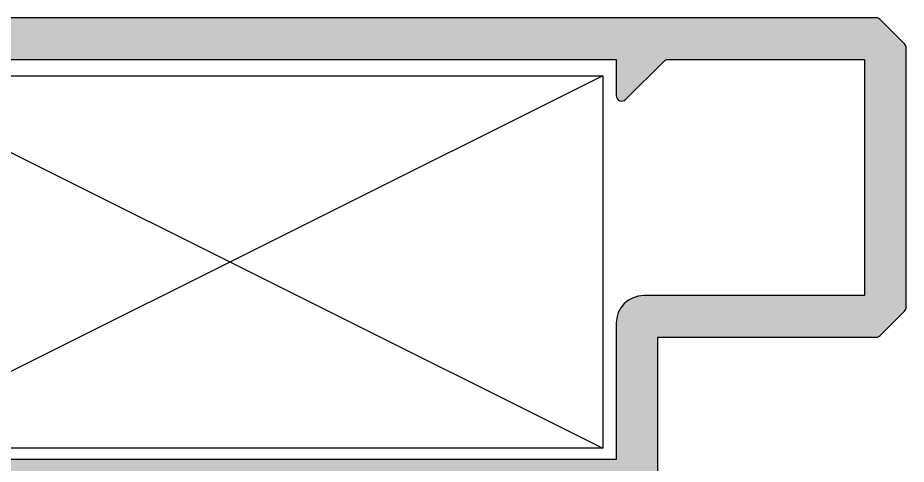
# Model space of a CAD drawing. Header units: millimetres. Extents: x 10785 to 11415, y 2273 to 2570.
# Drawn here: x 10852.06 to 10884.07, y 2407.56 to 2423.64 of the extents above; entities that cross this region are included whole.
import ezdxf

# ---------------------------------------------------------------- set-up
doc = ezdxf.new("R2010")
doc.units = ezdxf.units.MM
doc.layers.add('aksesuar', color=1, linetype='Continuous')
doc.layers.add('ALUMINIUM', color=30, linetype='Continuous')

msp = doc.modelspace()

# ---------------------------------------------------------------- hatches: boundary and pattern name
at = {"layer": 'aksesuar', "linetype": 'ByBlock'}
h = msp.add_hatch(color=0, dxfattribs=at)
h.set_gradient(color1=(214, 214, 214), color2=(214, 214, 214), one_color=1, tint=0.8399999737739563)
edge = h.paths.add_edge_path(flags=16)
edge.add_line((10875.48225987462, 2422.136226158677), (10882.56657357208, 2422.136226084951))
edge.add_line((10882.56657357208, 2422.136226084951), (10882.56657357208, 2413.636226554367))
edge.add_line((10882.56657357208, 2413.636226554367), (10874.61657436753, 2413.63622627604))
edge.add_arc((10874.61657457748, 2412.636226257939), 1.000000018101286, 90.00001202956699, 180.0000013103346)
edge.add_line((10873.61657455938, 2412.636226235069), (10873.61657480589, 2407.736226099451))
edge.add_line((10873.61657480589, 2407.736226099451), (10845.76657461814, 2407.736226099451))
edge.add_line((10845.76657461814, 2407.736226099451), (10845.76657461814, 2422.136226084951))
edge.add_line((10845.76657461814, 2422.136226084951), (10873.61657480589, 2422.136226084951))
edge.add_line((10873.61657480589, 2422.136226084951), (10873.61657455938, 2420.836226245121))
edge.add_arc((10873.81657444916, 2420.836226075593), 0.1999998897803379, 179.9999514337451, 315.0000394594949)
edge.add_line((10873.95799582486, 2420.69480489469), (10875.3408385242, 2422.077647594032))
edge.add_arc((10875.48225988117, 2421.93622596591), 0.2000001927668578, 90.00000187610152, 134.9999450718662, ccw=False)
edge = h.paths.add_edge_path()
edge.add_line((10844.46657496384, 2400.035194934253), (10845.29500152525, 2400.03519495871))
edge.add_arc((10845.29500162102, 2400.235194763948), 0.1999998052381954, 269.9999725638139, 315.0000146367875)
edge.add_line((10845.43642287566, 2400.093773581556), (10846.20799573545, 2400.865346499539))
edge.add_arc((10846.06657598224, 2401.0067670799), 0.1999983178611623, 314.9998324414165, 360.0002206028032)
edge.add_line((10846.2665743001, 2401.006767849943), (10846.26657376877, 2406.136226256257))
edge.add_line((10846.26657376877, 2406.136226256257), (10851.71657475523, 2406.136226256257))
edge.add_line((10851.71657475523, 2406.136226256257), (10851.71657475523, 2403.036226167281))
edge.add_line((10851.71657475523, 2403.036226167281), (10851.51657439882, 2403.036226179277))
edge.add_arc((10851.51657446575, 2402.836226197282), 0.1999999819948729, 90.0000191750867, 180.0000058404238)
edge.add_line((10851.31657448376, 2402.836226176895), (10851.31657448376, 2402.432628886376))
edge.add_arc((10851.51657331086, 2402.432628740287), 0.1999988271069108, 179.9999581483839, 200.0000765869204)
edge.add_line((10851.3286359803, 2402.364224861561), (10852.16445814191, 2400.067822105472))
edge.add_arc((10852.35239681142, 2400.136226376498), 0.2000002194821406, 200.0000510017406, 269.9999947951447)
edge.add_line((10852.35239679325, 2399.936226157015), (10853.41657452324, 2399.936226157015))
edge.add_arc((10853.41657447671, 2400.136226122672), 0.1999999656566552, 270.0000133315955, 380.000022472582)
edge.add_line((10853.60451294176, 2400.204630213304), (10853.217542747, 2401.267822177931))
edge.add_arc((10853.40548131012, 2401.336226156511), 0.2000000194840111, 89.99997472524308, 199.9999826993901, ccw=False)
edge.add_line((10853.40548139835, 2401.536226175995), (10855.44336933225, 2401.536226175991))
edge.add_arc((10855.44336934352, 2401.736226326499), 0.2000001505074538, 269.9999967729775, 329.9999803162158)
edge.add_line((10855.61657452026, 2401.636226191741), (10855.78977947544, 2401.936226180757))
edge.add_arc((10855.61657608021, 2402.036225810405), 0.1999983551237286, 329.9998504498654, 360.000110605101)
edge.add_line((10855.81657443533, 2402.036226196486), (10855.81657443533, 2402.836226176895))
edge.add_arc((10855.61657451365, 2402.836226257599), 0.1999999216776858, 359.9999768799697, 449.9999981055621)
edge.add_line((10855.61657452026, 2403.036226179277), (10854.11564569706, 2403.036226179275))
edge.add_arc((10854.11564552449, 2402.836227443754), 0.199998735521128, 89.9999505632727, 105.0000481818268)
edge.add_line((10854.06388188029, 2403.029411344089), (10853.36833838248, 2402.84304101206))
edge.add_arc((10853.31657448669, 2403.03622610023), 0.1999999479959778, 164.9999702707135, 285.0000297263081, ccw=False)
edge.add_line((10853.12338939853, 2403.08798999603), (10853.30975958501, 2403.783533533834))
edge.add_arc((10853.116572623, 2403.835298143363), 0.2000019427183772, 344.9999117086876, 359.9997708078205)
edge.add_line((10853.31657456571, 2403.835297343323), (10853.31657456571, 2405.037155022985))
edge.add_arc((10853.11657251601, 2405.037154216158), 0.2000020497057077, 0.0002311365260991227, 15.00008425626138)
edge.add_line((10853.30975958501, 2405.088918839773), (10853.12338939853, 2405.784462366656))
edge.add_arc((10853.31657442927, 2405.836226286935), 0.199999898860767, 89.99996091100502, 195.0000407613868, ccw=False)
edge.add_line((10853.31657456571, 2406.036226185796), (10863.01657441883, 2406.036226193357))
edge.add_line((10863.01657441883, 2406.036226193357), (10863.31657437488, 2406.33622614937))
edge.add_line((10863.31657437488, 2406.33622614937), (10863.61657444733, 2406.036226193357))
edge.add_line((10863.61657444733, 2406.036226193357), (10873.31657445395, 2406.036226185798))
edge.add_arc((10873.31657448543, 2405.836226206387), 0.1999999794105317, -15.00001068904669, 90.00000901563408, ccw=False)
edge.add_line((10873.50975962114, 2405.784462366656), (10873.32338920183, 2405.088918839773))
edge.add_arc((10873.51658215094, 2405.037154341627), 0.2000076969866612, 165.0003864352103, 179.999804812793)
edge.add_line((10873.31657445395, 2405.037155022985), (10873.31657445395, 2403.835297343323))
edge.add_arc((10873.51658204398, 2403.835298017898), 0.2000075900244196, 180.0001932439749, 194.9996175986572)
edge.add_line((10873.32338920183, 2403.783533533834), (10873.50975962114, 2403.08798999603))
edge.add_arc((10873.31657446772, 2403.036226165479), 0.1999999941320004, -105.00000683304069, 15.000006836019224, ccw=False)
edge.add_line((10873.26481063718, 2402.843041012062), (10872.56926713938, 2403.029411344089))
edge.add_arc((10872.51750336524, 2402.83622645681), 0.1999997224667278, 74.9999890397619, 90.00001221118043)
edge.add_line((10872.51750332261, 2403.036226179277), (10871.0165744994, 2403.036226179277))
edge.add_arc((10871.01657447695, 2402.836226170251), 0.2000000090250663, 89.99999356761138, 179.9999980968404)
edge.add_line((10870.81657446792, 2402.836226176895), (10870.81657446792, 2402.036226196486))
edge.add_arc((10871.01657422404, 2402.036226185804), 0.1999997561189742, 179.999996939784, 210.0000420071943)
edge.add_line((10870.84336942781, 2401.936226180757), (10871.0165744994, 2401.636226191741))
edge.add_arc((10871.1897795544, 2401.736226115616), 0.1999999396263099, 209.9999848037314, 270.0000047556513)
edge.add_line((10871.189779571, 2401.53622617599), (10873.22766762132, 2401.536226175997))
edge.add_arc((10873.22766760686, 2401.336226084617), 0.2000000913797468, -19.99995328509408, 89.99999586000479, ccw=False)
edge.add_line((10873.41560627266, 2401.267822177931), (10873.02863596149, 2400.204630213304))
edge.add_arc((10873.21657450706, 2400.136226179048), 0.2000000220325703, 160.0000005927437, 269.9999969536163)
edge.add_line((10873.21657449642, 2399.936226157015), (10874.28075222641, 2399.936226157015))
edge.add_arc((10874.28075208954, 2400.136226546024), 0.2000003890083394, 270.0000392097587, 339.9999149923139)
edge.add_line((10874.46869087776, 2400.067822105472), (10875.10451289147, 2401.814729356282))
edge.add_arc((10874.91658059554, 2401.88313234726), 0.199993792475397, 339.9996690859027, 360.0002961818785)
edge.add_line((10875.11657438801, 2401.883133381098), (10875.11657412044, 2412.136226308469))
edge.add_line((10875.11657412044, 2412.136226308469), (10882.98373171848, 2412.136226214574))
edge.add_arc((10882.98373188512, 2412.33622598921), 0.1999997746352922, 269.9999522602166, 314.9999946887933)
edge.add_line((10883.12515306889, 2412.19480477922), (10884.00799598058, 2413.07764745808))
edge.add_arc((10883.86657303682, 2413.219069360003), 0.2000015084064299, 315.0002110442361, 359.9998420086225)
edge.add_line((10884.06657454522, 2413.219068808505), (10884.06657454522, 2422.553383626221))
edge.add_arc((10883.86657272006, 2422.553382943515), 0.2000018251664187, 0.000195579039427447, 44.99975136935997)
edge.add_line((10884.00799598057, 2422.694804976646), (10883.12515306889, 2423.577647422661))
edge.add_arc((10882.98373264987, 2423.436228058925), 0.1999979283763632, 44.99978622822212, 90.0002668281147)
edge.add_line((10882.98373171848, 2423.636225987299), (10840.76657430755, 2423.636225987299))
edge.add_arc((10840.7665742026, 2423.436226177183), 0.1999998101158905, 89.99996993534745, 180.0000300608746)
edge.add_line((10840.56657439249, 2423.436226072251), (10840.56657439249, 2420.951696060069))
edge.add_arc((10840.76657436009, 2420.951696375227), 0.1999999675985405, 180.0000902860113, 239.9999913122791)
edge.add_line((10840.66657435002, 2420.778491337693), (10840.86657426508, 2420.663021057101))
edge.add_arc((10840.96657392677, 2420.836226309812), 0.1999999797645015, 240.0001085638364, 270.0002181531711)
edge.add_line((10840.96657468827, 2420.636226330049), (10841.3665745184, 2420.636226330051))
edge.add_arc((10841.3665747587, 2420.836226004816), 0.1999996747645262, 269.9999311593998, 360.0000688426845)
edge.add_line((10841.56657443346, 2420.836226245121), (10841.56657443346, 2422.036226201135))
edge.add_arc((10841.76657439367, 2422.036226155996), 0.1999999602097715, 90.00001293307241, 179.9999870684909, ccw=False)
edge.add_line((10841.76657434853, 2422.236226116206), (10844.06657430308, 2422.236226116209))
edge.add_arc((10844.06657444558, 2422.036225877986), 0.2000002382229381, 9.257524652639404e-05, 90.00004082366053, ccw=False)
edge.add_line((10844.2665746838, 2422.036226201135), (10844.2665746838, 2415.236226295044))
edge.add_arc((10844.06657426945, 2415.236226561499), 0.2000004143546723, 270.00000963431984, 359.9999236663958, ccw=False)
edge.add_line((10844.06657430308, 2415.036226147144), (10841.76657434853, 2415.036226147142))
edge.add_arc((10841.76657456981, 2415.236226283493), 0.2000001363508333, 179.9999966909759, 269.99993660627484, ccw=False)
edge.add_line((10841.56657443346, 2415.236226295044), (10841.56657443346, 2416.43622625105))
edge.add_arc((10841.36657453737, 2416.436226270035), 0.1999998960924922, 359.999994561173, 450.0000054346582)
edge.add_line((10841.3665745184, 2416.636226166127), (10840.96657468827, 2416.636226166127))
edge.add_arc((10840.96657448847, 2416.43622559511), 0.2000005710176463, 89.99994276054366, 119.9999794500301)
edge.add_line((10840.86657426508, 2416.609431206249), (10840.66657435002, 2416.493961158544))
edge.add_arc((10840.76657477904, 2416.320755879129), 0.2000003865489089, 120.0000779814274, 179.9999071173051)
edge.add_line((10840.56657439249, 2416.320756203352), (10840.56657439249, 2413.136226255537))
edge.add_arc((10841.56657448368, 2413.136226305757), 1.000000091191916, 180.0000028774249, 269.9999971228617)
edge.add_line((10841.56657443346, 2412.136226214565), (10841.76657434853, 2412.136226214574))
edge.add_arc((10841.76657468169, 2412.33622579648), 0.1999995819062112, 269.9999045573264, 360.0000954469727)
edge.add_line((10841.96657426359, 2412.336226129652), (10841.96657362274, 2413.636226554367))
edge.add_line((10841.96657362274, 2413.636226554367), (10844.06657430308, 2413.636226276033))
edge.add_arc((10844.06657417273, 2413.436225764964), 0.2000005110696652, 0.00010403924738966452, 89.99996265899472, ccw=False)
edge.add_line((10844.2665746838, 2413.43622612813), (10844.2665746838, 2402.235194955736))
edge.add_arc((10844.06657430808, 2402.235195329087), 0.2000003757250257, 269.9999985677149, 359.9998930431565, ccw=False)
edge.add_line((10844.06657430308, 2402.035194953362), (10842.26657460185, 2402.035194953361))
edge.add_arc((10842.26657435207, 2402.235194618643), 0.1999996652822229, 179.9999034295764, 270.00007155660666, ccw=False)
edge.add_line((10842.06657468679, 2402.235194955736), (10842.06657468679, 2403.235194967611))
edge.add_arc((10841.86657432369, 2403.23519460689), 0.2000003630957337, 0.0001033388310268089, 90.00000504977649)
edge.add_line((10841.86657430606, 2403.435194969985), (10840.66657435002, 2403.435194969985))
edge.add_arc((10840.66657451242, 2403.235194892516), 0.2000000774690605, 90.00004652431883, 179.9999784870228)
edge.add_line((10840.46657443495, 2403.235194967611), (10840.46657430819, 2402.336226192269))
edge.add_line((10840.46657430819, 2402.336226192269), (10839.16657452138, 2402.33622618551))
edge.add_arc((10839.16657438207, 2402.536225961266), 0.1999997757563845, 179.9999350780818, 270.00003990901325, ccw=False)
edge.add_line((10838.96657460632, 2402.536226187886), (10838.96657460631, 2402.639313578739))
edge.add_arc((10838.86657408487, 2402.639313223167), 0.1000005214449358, 0.0002037264509732505, 69.99978382725335)
edge.add_line((10838.90077663209, 2402.733282846201), (10837.23497840604, 2403.339583716778))
edge.add_arc((10837.16657448092, 2403.151644933341), 0.2000002082285569, 70.00005327926756, 184.9999197527552)
edge.add_line((10836.96733530945, 2403.134214045693), (10837.19234625291, 2400.562328396855))
edge.add_arc((10837.29196550335, 2400.571044242525), 0.09999980511661243, 185.000165861326, 225.0003342293583)
edge.add_line((10837.22125537551, 2400.500333289728), (10837.62515329986, 2400.096435365371))
edge.add_arc((10837.76657457848, 2400.237856509066), 0.1999997948235402, 224.9999726686277, 345.0000432598237)
edge.add_line((10837.95975958463, 2400.186092899009), (10838.01953142895, 2400.409163871957))
edge.add_arc((10838.11612396131, 2400.383282179521), 0.09999989655716768, 105.00012589839821, 165.0001099154662, ccw=False)
edge.add_line((10838.09024187133, 2400.479874605361), (10840.16657481781, 2401.036226072256))
edge.add_line((10840.16657481781, 2401.036226072256), (10840.46657443495, 2401.036226155522))
edge.add_arc((10840.46657449175, 2400.836226169737), 0.1999999857859662, -87.23594875467143, 90.00001627192921, ccw=False)
edge.add_arc((10840.47670780164, 2400.62633728996), 0.01013336669079949, 92.76422866378286, 179.9997099786358)
edge.add_line((10840.46657443495, 2400.626337341253), (10840.46657443495, 2396.336226172471))
edge.add_arc((10840.26657463366, 2396.336226058714), 0.1999998012898823, -90.00003259312291, 3.258895401359041e-05, ccw=False)
edge.add_line((10840.26657451989, 2396.136226257424), (10839.86657468977, 2396.136226257421))
edge.add_arc((10839.86657417316, 2396.146359255205), 0.01013299779755536, 238.6006624706274, 270.0029211161394, ccw=False)
edge.add_line((10839.86129488371, 2396.137710165815), (10838.27077641457, 2397.108566847607))
edge.add_arc((10838.16657447946, 2396.9378567941), 0.1999999141219014, 58.59998204908366, 180.0000211533066)
edge.add_line((10837.96657456534, 2396.937856720261), (10837.96657456534, 2395.98090408269))
edge.add_arc((10838.96657373039, 2395.980903659542), 0.9999991650488244, 179.9999757553705, 238.6000269772577)
edge.add_line((10838.44556493545, 2395.127353329627), (10839.74163840405, 2394.336225812261))
edge.add_line((10839.74163840405, 2394.336225812261), (10838.44556493545, 2393.545099084217))
edge.add_arc((10838.96657388824, 2392.69154866572), 0.9999993228994046, 121.3999780981036, 180.0000191687471)
edge.add_line((10837.96657456534, 2392.691548331163), (10837.96657456534, 2391.734595693592))
edge.add_arc((10838.16657453719, 2391.734595606224), 0.1999999718522071, 179.9999749709855, 301.3999884808429)
edge.add_line((10838.27077641457, 2391.563885449845), (10839.86129488371, 2392.534742248056))
edge.add_arc((10839.8665745035, 2392.526091983269), 0.01013417317935407, 89.99894690741252, 121.3974694532101, ccw=False)
edge.add_line((10839.86657468977, 2392.536226156446), (10840.26657451989, 2392.536226156445))
edge.add_arc((10840.26657455289, 2392.336226274381), 0.1999998820640342, -9.44934981816914e-06, 90.00000945299757, ccw=False)
edge.add_line((10840.46657443495, 2392.336226241396), (10840.46657443495, 2388.04611501437))
edge.add_arc((10840.47670780159, 2388.046115076545), 0.01013336664193717, 180.0003515496566, 267.2357715998205)
edge.add_arc((10840.46657457758, 2387.836226276652), 0.1999999019026605, -90.00004086133453, 87.23597221252118, ccw=False)
edge.add_line((10840.46657443495, 2387.63622637475), (10840.16657481781, 2387.636226949161))
edge.add_line((10840.16657481781, 2387.636226949161), (10838.09024187133, 2388.192577983097))
edge.add_arc((10838.11612327854, 2388.289169832684), 0.09999916322788654, 194.9998334673469, 255.00016651644012, ccw=False)
edge.add_line((10838.01953142895, 2388.263288425495), (10837.95975958463, 2388.486359514844))
edge.add_arc((10837.76657455481, 2388.434595816465), 0.1999998405430485, 14.99997942552454, 135.0000046460346)
edge.add_line((10837.62515329986, 2388.576017048482), (10837.22125537551, 2388.172119124119))
edge.add_arc((10837.29196590885, 2388.101407957678), 0.1000002429189914, 134.9997435031192, 174.9996327762616)
edge.add_line((10837.19234625291, 2388.110124191614), (10836.96733530945, 2385.538238353608))
edge.add_arc((10837.16657444674, 2385.520807421383), 0.2000001780593883, 175.0000666721187, 289.9999602880157)
edge.add_line((10837.23497840604, 2385.332868682494), (10838.90077663209, 2385.939169422122))
edge.add_arc((10838.86657382974, 2386.0331392238), 0.1000007765760473, 290.0003185254503, 359.9998606764178)
edge.add_line((10838.96657460632, 2386.033138980633), (10838.96657460632, 2386.13622608044))
edge.add_arc((10839.16657406541, 2386.136226536423), 0.1999994590951596, 89.99986937484971, 180.0001306298402, ccw=False)
edge.add_line((10839.16657452138, 2386.336225995518), (10840.46657430819, 2386.336225432281))
edge.add_line((10840.46657430819, 2386.336225432281), (10840.46657443495, 2384.851185284201))
edge.add_arc((10840.6665741595, 2384.851185310945), 0.1999997245508672, 180.0000076616744, 265.0000849263092)
edge.add_line((10840.64914333028, 2384.651946619891), (10844.2491431984, 2384.336987164296))
edge.add_arc((10844.26657427204, 2384.536226438548), 0.2000003268306092, 265.0000297353246, 359.999958671239)
edge.add_line((10844.46657459887, 2384.536226294283), (10844.46657459887, 2388.735194984615))
edge.add_arc((10844.26657439119, 2388.735194759179), 0.2000002076779086, 6.458257709655193e-05, 89.99997535728139)
edge.add_arc((10844.26657442016, 2388.135195104588), 0.7999998622691579, 89.99999591404195, 180.0000236943765)
edge.add_line((10843.46657455789, 2388.135194773752), (10843.46657479993, 2386.435195219669))
edge.add_line((10843.46657479993, 2386.435195219669), (10842.06657531551, 2386.435195219669))
edge.add_line((10842.06657531551, 2386.435195219669), (10842.06657531551, 2400.035194934253))
edge.add_line((10842.06657531551, 2400.035194934253), (10843.46657479993, 2400.035194934253))
edge.add_line((10843.46657479993, 2400.035194934253), (10843.46657455789, 2398.735194928736))
edge.add_arc((10843.66657450528, 2398.735194898287), 0.1999999473868061, 179.9999912769685, 314.9999996183112)
edge.add_line((10843.80799582337, 2398.59377357831), (10844.40799603422, 2399.193773556336))
edge.add_arc((10844.26657261503, 2399.335195655189), 0.2000019838410077, 315.0002674600186, 359.9998189412358)
edge.add_line((10844.46657459887, 2399.335195023169), (10844.46657496384, 2400.035194934253))

# ---------------------------------------------------------------- linework, layer by layer
at = {"layer": 'ALUMINIUM', "color": 0, "linetype": 'ByBlock'}
for p, q in [((10873.13451830624, 2421.544760910345), (10846.28451830624, 2408.144760910348)), ((10846.28451830624, 2421.544760910345), (10873.13451830624, 2408.144760910345))]:
    msp.add_line(p, q, dxfattribs=at)
at = {"layer": 'ALUMINIUM', "color": 254, "linetype": 'ByBlock', "lineweight": -2}
msp.add_lwpolyline([(10875.11657438801, 2401.883133381098), (10875.11657412044, 2412.136226308469), (10882.98373171848, 2412.136226214574, 0.1989125598341168), (10883.12515306889, 2412.19480477922), (10884.00799598058, 2413.07764745808, 0.1989106934483279), (10884.06657454522, 2413.219068808505), (10884.06657454522, 2422.553383626221, 0.1989103524617913), (10884.00799598057, 2422.694804976646), (10883.12515306889, 2423.577647422661, 0.1989145473638689), (10882.98373171848, 2423.636225987299), (10840.76657430755, 2423.636225987299, 0.4142138697318785)], format="xyb", dxfattribs=at)
msp.add_lwpolyline([(10875.48225987462, 2422.136226158677), (10882.56657357208, 2422.136226084951), (10882.56657357208, 2413.636226554367), (10874.61657436753, 2413.63622627604, 0.4142135075769052), (10873.61657455938, 2412.636226235069), (10873.61657480589, 2407.736226099451), (10845.76657461814, 2407.736226099451), (10845.76657461814, 2422.136226084951), (10873.61657480589, 2422.136226084951), (10873.61657455938, 2420.836226245121, 0.6681791934837606), (10873.95799582486, 2420.69480489469), (10875.3408385242, 2422.077647594032, -0.1989121097177644)], format="xyb", close=True, dxfattribs=at)
at = {"layer": 'ALUMINIUM', "color": 0, "linetype": 'ByBlock'}
msp.add_lwpolyline([(10846.28451830624, 2408.144760910348), (10846.28451830624, 2421.544760910345), (10873.13451830624, 2421.544760910345), (10873.13451830624, 2408.144760910345)], close=True, dxfattribs=at)

doc.saveas('drawing.dxf')
